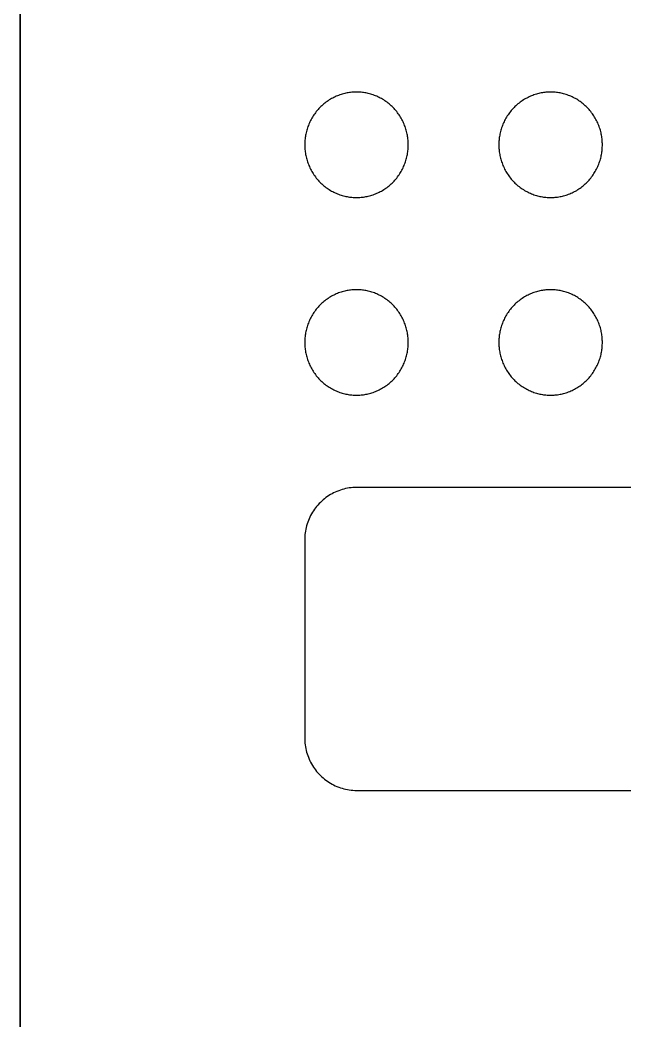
# Model space of a CAD drawing. Header units: millimetres. Extents: x 0 to 4030, y -54 to 2762.
# Drawn here: x 1704.7 to 1744, y 524.2 to 589.1 of the extents above; entities that cross this region are included whole.
import ezdxf

# ---------------------------------------------------------------- set-up
doc = ezdxf.new("R2010")
doc.units = ezdxf.units.MM
doc.header["$MEASUREMENT"] = 0
doc.layers.add('Utwórz2D linie widoczne', color=7, linetype='Continuous', true_color=0x000000)

msp = doc.modelspace()

# ---------------------------------------------------------------- linework, layer by layer
at = {"layer": 'Utwórz2D linie widoczne'}
for p, q in [((1704.725, 435.178), (1704.725, 653.261)), ((1704.708, 651.72), (1704.725, 436.72)), ((1724.996, 584.055), (1724.921, 584.014)), ((1725.072, 584.094), (1724.996, 584.055)), ((1725.148, 584.13), (1725.072, 584.094)), ((1725.225, 584.165), (1725.148, 584.13)), ((1725.302, 584.197), (1725.225, 584.165)), ((1725.38, 584.227), (1725.302, 584.197)), ((1725.458, 584.255), (1725.38, 584.227)), ((1725.536, 584.281), (1725.458, 584.255)), ((1725.614, 584.305), (1725.536, 584.281)), ((1725.693, 584.327), (1725.614, 584.305)), ((1725.771, 584.346), (1725.693, 584.327)), ((1725.849, 584.364), (1725.771, 584.346)), ((1725.927, 584.38), (1725.849, 584.364)), ((1726.005, 584.393), (1725.927, 584.38)), ((1726.083, 584.405), (1726.005, 584.393)), ((1726.16, 584.415), (1726.083, 584.405)), ((1726.237, 584.423), (1726.16, 584.415)), ((1726.313, 584.429), (1726.237, 584.423)), ((1726.389, 584.433), (1726.313, 584.429)), ((1726.464, 584.436), (1726.389, 584.433)), ((1726.538, 584.437), (1726.464, 584.436)), ((1726.613, 584.436), (1726.538, 584.437)), ((1726.688, 584.433), (1726.613, 584.436)), ((1726.764, 584.429), (1726.688, 584.433)), ((1726.84, 584.423), (1726.764, 584.429)), ((1726.917, 584.415), (1726.84, 584.423)), ((1726.994, 584.405), (1726.917, 584.415)), ((1727.072, 584.393), (1726.994, 584.405)), ((1727.149, 584.38), (1727.072, 584.393)), ((1727.227, 584.364), (1727.149, 584.38)), ((1727.306, 584.346), (1727.227, 584.364)), ((1727.384, 584.327), (1727.306, 584.346)), ((1727.462, 584.305), (1727.384, 584.327)), ((1727.541, 584.281), (1727.462, 584.305)), ((1727.619, 584.255), (1727.541, 584.281)), ((1727.697, 584.227), (1727.619, 584.255)), ((1727.774, 584.197), (1727.697, 584.227)), ((1727.852, 584.165), (1727.774, 584.197)), ((1727.929, 584.13), (1727.852, 584.165)), ((1728.005, 584.094), (1727.929, 584.13)), ((1728.081, 584.055), (1728.005, 584.094)), ((1728.156, 584.014), (1728.081, 584.055)), ((1737.589, 584.055), (1737.514, 584.014)), ((1737.665, 584.094), (1737.589, 584.055)), ((1737.741, 584.13), (1737.665, 584.094)), ((1737.818, 584.165), (1737.741, 584.13)), ((1737.895, 584.197), (1737.818, 584.165)), ((1737.973, 584.227), (1737.895, 584.197)), ((1738.051, 584.255), (1737.973, 584.227)), ((1738.129, 584.281), (1738.051, 584.255)), ((1738.207, 584.305), (1738.129, 584.281)), ((1738.286, 584.327), (1738.207, 584.305)), ((1738.364, 584.346), (1738.286, 584.327)), ((1738.442, 584.364), (1738.364, 584.346)), ((1738.52, 584.38), (1738.442, 584.364)), ((1738.598, 584.393), (1738.52, 584.38)), ((1738.676, 584.405), (1738.598, 584.393)), ((1738.753, 584.415), (1738.676, 584.405)), ((1738.83, 584.423), (1738.753, 584.415)), ((1738.906, 584.429), (1738.83, 584.423)), ((1738.982, 584.433), (1738.906, 584.429)), ((1739.057, 584.436), (1738.982, 584.433)), ((1739.131, 584.437), (1739.057, 584.436)), ((1739.206, 584.436), (1739.131, 584.437)), ((1739.281, 584.433), (1739.206, 584.436)), ((1739.357, 584.429), (1739.281, 584.433)), ((1739.433, 584.423), (1739.357, 584.429)), ((1739.51, 584.415), (1739.433, 584.423)), ((1739.587, 584.405), (1739.51, 584.415)), ((1739.665, 584.393), (1739.587, 584.405)), ((1739.742, 584.38), (1739.665, 584.393)), ((1739.821, 584.364), (1739.742, 584.38)), ((1739.899, 584.346), (1739.821, 584.364)), ((1739.977, 584.327), (1739.899, 584.346)), ((1740.055, 584.305), (1739.977, 584.327)), ((1740.134, 584.281), (1740.055, 584.305)), ((1740.212, 584.255), (1740.134, 584.281)), ((1740.29, 584.227), (1740.212, 584.255)), ((1740.368, 584.197), (1740.29, 584.227)), ((1740.445, 584.165), (1740.368, 584.197)), ((1740.522, 584.13), (1740.445, 584.165)), ((1740.598, 584.094), (1740.522, 584.13)), ((1740.674, 584.055), (1740.598, 584.094)), ((1740.749, 584.014), (1740.674, 584.055)), ((1724.103, 583.373), (1724.044, 583.308)), ((1724.164, 583.436), (1724.103, 583.373)), ((1724.226, 583.498), (1724.164, 583.436)), ((1724.29, 583.558), (1724.226, 583.498)), ((1724.355, 583.616), (1724.29, 583.558)), ((1724.422, 583.673), (1724.355, 583.616)), ((1724.49, 583.727), (1724.422, 583.673)), ((1724.559, 583.78), (1724.49, 583.727)), ((1724.629, 583.831), (1724.559, 583.78)), ((1724.701, 583.88), (1724.629, 583.831)), ((1724.773, 583.927), (1724.701, 583.88)), ((1724.847, 583.972), (1724.773, 583.927)), ((1724.921, 584.014), (1724.847, 583.972)), ((1728.23, 583.972), (1728.156, 584.014)), ((1728.303, 583.927), (1728.23, 583.972)), ((1728.376, 583.88), (1728.303, 583.927)), ((1728.447, 583.831), (1728.376, 583.88)), ((1728.518, 583.78), (1728.447, 583.831)), ((1728.587, 583.727), (1728.518, 583.78)), ((1728.655, 583.673), (1728.587, 583.727)), ((1728.722, 583.616), (1728.655, 583.673)), ((1728.787, 583.558), (1728.722, 583.616)), ((1728.851, 583.498), (1728.787, 583.558)), ((1728.913, 583.436), (1728.851, 583.498)), ((1728.974, 583.373), (1728.913, 583.436)), ((1729.033, 583.308), (1728.974, 583.373)), ((1736.696, 583.373), (1736.637, 583.308)), ((1736.757, 583.436), (1736.696, 583.373)), ((1736.819, 583.498), (1736.757, 583.436)), ((1736.883, 583.558), (1736.819, 583.498)), ((1736.948, 583.616), (1736.883, 583.558)), ((1737.015, 583.673), (1736.948, 583.616)), ((1737.083, 583.727), (1737.015, 583.673)), ((1737.152, 583.78), (1737.083, 583.727)), ((1737.222, 583.831), (1737.152, 583.78)), ((1737.294, 583.88), (1737.222, 583.831)), ((1737.366, 583.927), (1737.294, 583.88)), ((1737.44, 583.972), (1737.366, 583.927)), ((1737.514, 584.014), (1737.44, 583.972)), ((1740.823, 583.972), (1740.749, 584.014)), ((1740.897, 583.927), (1740.823, 583.972)), ((1740.969, 583.88), (1740.897, 583.927)), ((1741.04, 583.831), (1740.969, 583.88)), ((1741.111, 583.78), (1741.04, 583.831)), ((1741.18, 583.727), (1741.111, 583.78)), ((1741.248, 583.673), (1741.18, 583.727)), ((1741.315, 583.616), (1741.248, 583.673)), ((1741.38, 583.558), (1741.315, 583.616)), ((1741.444, 583.498), (1741.38, 583.558)), ((1741.506, 583.436), (1741.444, 583.498)), ((1741.567, 583.373), (1741.506, 583.436)), ((1741.626, 583.308), (1741.567, 583.373)), ((1723.637, 582.741), (1723.595, 582.666)), ((1723.681, 582.816), (1723.637, 582.741)), ((1723.728, 582.89), (1723.681, 582.816)), ((1723.776, 582.962), (1723.728, 582.89)), ((1723.826, 583.034), (1723.776, 582.962)), ((1723.877, 583.104), (1723.826, 583.034)), ((1723.931, 583.174), (1723.877, 583.104)), ((1723.987, 583.241), (1723.931, 583.174)), ((1724.044, 583.308), (1723.987, 583.241)), ((1729.09, 583.241), (1729.033, 583.308)), ((1729.145, 583.174), (1729.09, 583.241)), ((1729.199, 583.104), (1729.145, 583.174)), ((1729.251, 583.034), (1729.199, 583.104)), ((1729.301, 582.962), (1729.251, 583.034)), ((1729.349, 582.89), (1729.301, 582.962)), ((1729.395, 582.816), (1729.349, 582.89)), ((1729.439, 582.741), (1729.395, 582.816)), ((1729.481, 582.666), (1729.439, 582.741)), ((1736.23, 582.741), (1736.188, 582.666)), ((1736.275, 582.816), (1736.23, 582.741)), ((1736.321, 582.89), (1736.275, 582.816)), ((1736.369, 582.962), (1736.321, 582.89)), ((1736.419, 583.034), (1736.369, 582.962)), ((1736.471, 583.104), (1736.419, 583.034)), ((1736.524, 583.174), (1736.471, 583.104)), ((1736.58, 583.241), (1736.524, 583.174)), ((1736.637, 583.308), (1736.58, 583.241)), ((1741.683, 583.241), (1741.626, 583.308)), ((1741.738, 583.174), (1741.683, 583.241)), ((1741.792, 583.104), (1741.738, 583.174)), ((1741.844, 583.034), (1741.792, 583.104)), ((1741.894, 582.962), (1741.844, 583.034)), ((1741.942, 582.89), (1741.894, 582.962)), ((1741.988, 582.816), (1741.942, 582.89)), ((1742.032, 582.741), (1741.988, 582.816)), ((1742.074, 582.666), (1742.032, 582.741)), ((1723.359, 582.119), (1723.333, 582.04)), ((1723.386, 582.199), (1723.359, 582.119)), ((1723.416, 582.278), (1723.386, 582.199)), ((1723.448, 582.356), (1723.416, 582.278)), ((1723.481, 582.435), (1723.448, 582.356)), ((1723.517, 582.512), (1723.481, 582.435)), ((1723.555, 582.589), (1723.517, 582.512)), ((1723.595, 582.666), (1723.555, 582.589)), ((1729.521, 582.589), (1729.481, 582.666)), ((1729.559, 582.512), (1729.521, 582.589)), ((1729.595, 582.435), (1729.559, 582.512)), ((1729.629, 582.356), (1729.595, 582.435)), ((1729.661, 582.278), (1729.629, 582.356)), ((1729.69, 582.199), (1729.661, 582.278)), ((1729.718, 582.119), (1729.69, 582.199)), ((1729.743, 582.04), (1729.718, 582.119)), ((1735.952, 582.119), (1735.926, 582.04)), ((1735.979, 582.199), (1735.952, 582.119)), ((1736.009, 582.278), (1735.979, 582.199)), ((1736.041, 582.356), (1736.009, 582.278)), ((1736.075, 582.435), (1736.041, 582.356)), ((1736.11, 582.512), (1736.075, 582.435)), ((1736.148, 582.589), (1736.11, 582.512)), ((1736.188, 582.666), (1736.148, 582.589)), ((1742.114, 582.589), (1742.074, 582.666)), ((1742.152, 582.512), (1742.114, 582.589)), ((1742.188, 582.435), (1742.152, 582.512)), ((1742.222, 582.356), (1742.188, 582.435)), ((1742.254, 582.278), (1742.222, 582.356)), ((1742.283, 582.199), (1742.254, 582.278)), ((1742.311, 582.119), (1742.283, 582.199)), ((1742.336, 582.04), (1742.311, 582.119)), ((1723.211, 581.484), (1723.202, 581.405)), ((1723.223, 581.563), (1723.211, 581.484)), ((1723.236, 581.642), (1723.223, 581.563)), ((1723.252, 581.721), (1723.236, 581.642)), ((1723.269, 581.801), (1723.252, 581.721)), ((1723.288, 581.881), (1723.269, 581.801)), ((1723.31, 581.96), (1723.288, 581.881)), ((1723.333, 582.04), (1723.31, 581.96)), ((1729.767, 581.96), (1729.743, 582.04)), ((1729.788, 581.881), (1729.767, 581.96)), ((1729.808, 581.801), (1729.788, 581.881)), ((1729.825, 581.721), (1729.808, 581.801)), ((1729.84, 581.642), (1729.825, 581.721)), ((1729.854, 581.563), (1729.84, 581.642)), ((1729.865, 581.484), (1729.854, 581.563)), ((1729.875, 581.405), (1729.865, 581.484)), ((1735.804, 581.484), (1735.795, 581.405)), ((1735.816, 581.563), (1735.804, 581.484)), ((1735.829, 581.642), (1735.816, 581.563)), ((1735.845, 581.721), (1735.829, 581.642)), ((1735.862, 581.801), (1735.845, 581.721)), ((1735.881, 581.881), (1735.862, 581.801)), ((1735.903, 581.96), (1735.881, 581.881)), ((1735.926, 582.04), (1735.903, 581.96)), ((1742.36, 581.96), (1742.336, 582.04)), ((1742.381, 581.881), (1742.36, 581.96)), ((1742.401, 581.801), (1742.381, 581.881)), ((1742.418, 581.721), (1742.401, 581.801)), ((1742.433, 581.642), (1742.418, 581.721)), ((1742.447, 581.563), (1742.433, 581.642)), ((1742.458, 581.484), (1742.447, 581.563)), ((1742.468, 581.405), (1742.458, 581.484)), ((1723.181, 581.096), (1723.18, 581.02)), ((1723.18, 581.02), (1723.181, 580.944)), ((1723.183, 581.172), (1723.181, 581.096)), ((1723.181, 580.944), (1723.183, 580.868)), ((1723.188, 581.25), (1723.183, 581.172)), ((1723.183, 580.868), (1723.188, 580.791)), ((1723.194, 581.327), (1723.188, 581.25)), ((1723.188, 580.791), (1723.194, 580.713)), ((1723.202, 581.405), (1723.194, 581.327)), ((1729.883, 581.327), (1729.875, 581.405)), ((1729.889, 581.25), (1729.883, 581.327)), ((1729.883, 580.713), (1729.889, 580.791)), ((1729.893, 581.172), (1729.889, 581.25)), ((1729.889, 580.791), (1729.893, 580.868)), ((1729.896, 581.096), (1729.893, 581.172)), ((1729.893, 580.868), (1729.896, 580.944)), ((1729.896, 581.02), (1729.896, 581.096)), ((1729.896, 580.944), (1729.896, 581.02)), ((1735.774, 581.096), (1735.773, 581.02)), ((1735.773, 581.02), (1735.774, 580.944)), ((1735.777, 581.172), (1735.774, 581.096)), ((1735.774, 580.944), (1735.777, 580.868)), ((1735.781, 581.25), (1735.777, 581.172)), ((1735.777, 580.868), (1735.781, 580.791)), ((1735.787, 581.327), (1735.781, 581.25)), ((1735.781, 580.791), (1735.787, 580.713)), ((1735.795, 581.405), (1735.787, 581.327)), ((1742.476, 581.327), (1742.468, 581.405)), ((1742.482, 581.25), (1742.476, 581.327)), ((1742.476, 580.713), (1742.482, 580.791)), ((1742.486, 581.172), (1742.482, 581.25)), ((1742.482, 580.791), (1742.486, 580.868)), ((1742.489, 581.096), (1742.486, 581.172)), ((1742.486, 580.868), (1742.489, 580.944)), ((1742.49, 581.02), (1742.489, 581.096)), ((1742.489, 580.944), (1742.49, 581.02)), ((1723.194, 580.713), (1723.202, 580.635)), ((1723.202, 580.635), (1723.211, 580.557)), ((1723.211, 580.557), (1723.223, 580.478)), ((1723.223, 580.478), (1723.236, 580.398)), ((1723.236, 580.398), (1723.252, 580.319)), ((1723.252, 580.319), (1723.269, 580.239)), ((1723.269, 580.239), (1723.288, 580.16)), ((1723.288, 580.16), (1723.31, 580.08)), ((1729.767, 580.08), (1729.788, 580.16)), ((1729.788, 580.16), (1729.808, 580.239)), ((1729.808, 580.239), (1729.825, 580.319)), ((1729.825, 580.319), (1729.84, 580.398)), ((1729.84, 580.398), (1729.854, 580.478)), ((1729.854, 580.478), (1729.865, 580.557)), ((1729.865, 580.557), (1729.875, 580.635)), ((1729.875, 580.635), (1729.883, 580.713)), ((1735.787, 580.713), (1735.795, 580.635)), ((1735.795, 580.635), (1735.804, 580.557)), ((1735.804, 580.557), (1735.816, 580.478)), ((1735.816, 580.478), (1735.829, 580.398)), ((1735.829, 580.398), (1735.845, 580.319)), ((1735.845, 580.319), (1735.862, 580.239)), ((1735.862, 580.239), (1735.881, 580.16)), ((1735.881, 580.16), (1735.903, 580.08)), ((1742.36, 580.08), (1742.381, 580.16)), ((1742.381, 580.16), (1742.401, 580.239)), ((1742.401, 580.239), (1742.418, 580.319)), ((1742.418, 580.319), (1742.433, 580.398)), ((1742.433, 580.398), (1742.447, 580.478)), ((1742.447, 580.478), (1742.458, 580.557)), ((1742.458, 580.557), (1742.468, 580.635)), ((1742.468, 580.635), (1742.476, 580.713)), ((1723.31, 580.08), (1723.333, 580)), ((1723.333, 580), (1723.359, 579.921)), ((1723.359, 579.921), (1723.386, 579.842)), ((1723.386, 579.842), (1723.416, 579.763)), ((1723.416, 579.763), (1723.448, 579.684)), ((1723.448, 579.684), (1723.481, 579.606)), ((1723.481, 579.606), (1723.517, 579.528)), ((1723.517, 579.528), (1723.555, 579.451)), ((1729.521, 579.451), (1729.559, 579.528)), ((1729.559, 579.528), (1729.595, 579.606)), ((1729.595, 579.606), (1729.629, 579.684)), ((1729.629, 579.684), (1729.661, 579.763)), ((1729.661, 579.763), (1729.69, 579.842)), ((1729.69, 579.842), (1729.718, 579.921)), ((1729.718, 579.921), (1729.743, 580)), ((1729.743, 580), (1729.767, 580.08)), ((1735.903, 580.08), (1735.926, 580)), ((1735.926, 580), (1735.952, 579.921)), ((1735.952, 579.921), (1735.979, 579.842)), ((1735.979, 579.842), (1736.009, 579.763)), ((1736.009, 579.763), (1736.041, 579.684)), ((1736.041, 579.684), (1736.075, 579.606)), ((1736.075, 579.606), (1736.11, 579.528)), ((1736.11, 579.528), (1736.148, 579.451)), ((1742.114, 579.451), (1742.152, 579.528)), ((1742.152, 579.528), (1742.188, 579.606)), ((1742.188, 579.606), (1742.222, 579.684)), ((1742.222, 579.684), (1742.254, 579.763)), ((1742.254, 579.763), (1742.283, 579.842)), ((1742.283, 579.842), (1742.311, 579.921)), ((1742.311, 579.921), (1742.336, 580)), ((1742.336, 580), (1742.36, 580.08)), ((1723.555, 579.451), (1723.595, 579.375)), ((1723.595, 579.375), (1723.637, 579.299)), ((1723.637, 579.299), (1723.681, 579.224)), ((1723.681, 579.224), (1723.728, 579.151)), ((1723.728, 579.151), (1723.776, 579.078)), ((1723.776, 579.078), (1723.826, 579.006)), ((1723.826, 579.006), (1723.877, 578.936)), ((1723.877, 578.936), (1723.931, 578.867)), ((1723.931, 578.867), (1723.987, 578.799)), ((1729.09, 578.799), (1729.145, 578.867)), ((1729.145, 578.867), (1729.199, 578.936)), ((1729.199, 578.936), (1729.251, 579.006)), ((1729.251, 579.006), (1729.301, 579.078)), ((1729.301, 579.078), (1729.349, 579.151)), ((1729.349, 579.151), (1729.395, 579.224)), ((1729.395, 579.224), (1729.439, 579.299)), ((1729.439, 579.299), (1729.481, 579.375)), ((1729.481, 579.375), (1729.521, 579.451)), ((1736.148, 579.451), (1736.188, 579.375)), ((1736.188, 579.375), (1736.23, 579.299)), ((1736.23, 579.299), (1736.275, 579.224)), ((1736.275, 579.224), (1736.321, 579.151)), ((1736.321, 579.151), (1736.369, 579.078)), ((1736.369, 579.078), (1736.419, 579.006)), ((1736.419, 579.006), (1736.471, 578.936)), ((1736.471, 578.936), (1736.524, 578.867)), ((1736.524, 578.867), (1736.58, 578.799)), ((1741.683, 578.799), (1741.738, 578.867)), ((1741.738, 578.867), (1741.792, 578.936)), ((1741.792, 578.936), (1741.844, 579.006)), ((1741.844, 579.006), (1741.894, 579.078)), ((1741.894, 579.078), (1741.942, 579.151)), ((1741.942, 579.151), (1741.988, 579.224)), ((1741.988, 579.224), (1742.032, 579.299)), ((1742.032, 579.299), (1742.074, 579.375)), ((1742.074, 579.375), (1742.114, 579.451)), ((1723.987, 578.799), (1724.044, 578.732)), ((1724.044, 578.732), (1724.103, 578.668)), ((1724.103, 578.668), (1724.164, 578.604)), ((1724.164, 578.604), (1724.226, 578.543)), ((1724.226, 578.543), (1724.29, 578.482)), ((1724.29, 578.482), (1724.355, 578.424)), ((1724.355, 578.424), (1724.422, 578.368)), ((1724.422, 578.368), (1724.49, 578.313)), ((1724.49, 578.313), (1724.559, 578.26)), ((1724.559, 578.26), (1724.629, 578.209)), ((1724.629, 578.209), (1724.701, 578.16)), ((1728.376, 578.16), (1728.447, 578.209)), ((1728.447, 578.209), (1728.518, 578.26)), ((1728.518, 578.26), (1728.587, 578.313)), ((1728.587, 578.313), (1728.655, 578.368)), ((1728.655, 578.368), (1728.722, 578.424)), ((1728.722, 578.424), (1728.787, 578.482)), ((1728.787, 578.482), (1728.851, 578.543)), ((1728.851, 578.543), (1728.913, 578.604)), ((1728.913, 578.604), (1728.974, 578.668)), ((1728.974, 578.668), (1729.033, 578.732)), ((1729.033, 578.732), (1729.09, 578.799)), ((1736.58, 578.799), (1736.637, 578.732)), ((1736.637, 578.732), (1736.696, 578.668)), ((1736.696, 578.668), (1736.757, 578.604)), ((1736.757, 578.604), (1736.819, 578.543)), ((1736.819, 578.543), (1736.883, 578.482)), ((1736.883, 578.482), (1736.948, 578.424)), ((1736.948, 578.424), (1737.015, 578.368)), ((1737.015, 578.368), (1737.083, 578.313)), ((1737.083, 578.313), (1737.152, 578.26)), ((1737.152, 578.26), (1737.222, 578.209)), ((1737.222, 578.209), (1737.294, 578.16)), ((1740.969, 578.16), (1741.04, 578.209)), ((1741.04, 578.209), (1741.111, 578.26)), ((1741.111, 578.26), (1741.18, 578.313)), ((1741.18, 578.313), (1741.248, 578.368)), ((1741.248, 578.368), (1741.315, 578.424)), ((1741.315, 578.424), (1741.38, 578.482)), ((1741.38, 578.482), (1741.444, 578.543)), ((1741.444, 578.543), (1741.506, 578.604)), ((1741.506, 578.604), (1741.567, 578.668)), ((1741.567, 578.668), (1741.626, 578.732)), ((1741.626, 578.732), (1741.683, 578.799)), ((1724.701, 578.16), (1724.773, 578.114)), ((1724.773, 578.114), (1724.847, 578.069)), ((1724.847, 578.069), (1724.921, 578.026)), ((1724.921, 578.026), (1724.996, 577.985)), ((1724.996, 577.985), (1725.072, 577.947)), ((1725.072, 577.947), (1725.148, 577.91)), ((1725.148, 577.91), (1725.225, 577.876)), ((1725.225, 577.876), (1725.302, 577.843)), ((1725.302, 577.843), (1725.38, 577.813)), ((1725.38, 577.813), (1725.458, 577.785)), ((1725.458, 577.785), (1725.536, 577.759)), ((1725.536, 577.759), (1725.614, 577.735)), ((1725.614, 577.735), (1725.693, 577.714)), ((1725.693, 577.714), (1725.771, 577.694)), ((1725.771, 577.694), (1725.849, 577.676)), ((1725.849, 577.676), (1725.927, 577.661)), ((1725.927, 577.661), (1726.005, 577.647)), ((1726.005, 577.647), (1726.083, 577.635)), ((1726.083, 577.635), (1726.16, 577.625)), ((1726.16, 577.625), (1726.237, 577.617)), ((1726.237, 577.617), (1726.313, 577.611)), ((1726.313, 577.611), (1726.389, 577.607)), ((1726.389, 577.607), (1726.464, 577.604)), ((1726.464, 577.604), (1726.538, 577.604)), ((1726.538, 577.604), (1726.613, 577.604)), ((1726.613, 577.604), (1726.688, 577.607)), ((1726.688, 577.607), (1726.764, 577.611)), ((1726.764, 577.611), (1726.84, 577.617)), ((1726.84, 577.617), (1726.917, 577.625)), ((1726.917, 577.625), (1726.994, 577.635)), ((1726.994, 577.635), (1727.072, 577.647)), ((1727.072, 577.647), (1727.149, 577.661)), ((1727.149, 577.661), (1727.227, 577.676)), ((1727.227, 577.676), (1727.306, 577.694)), ((1727.306, 577.694), (1727.384, 577.714)), ((1727.384, 577.714), (1727.462, 577.735)), ((1727.462, 577.735), (1727.541, 577.759)), ((1727.541, 577.759), (1727.619, 577.785)), ((1727.619, 577.785), (1727.697, 577.813)), ((1727.697, 577.813), (1727.774, 577.843)), ((1727.774, 577.843), (1727.852, 577.876)), ((1727.852, 577.876), (1727.929, 577.91)), ((1727.929, 577.91), (1728.005, 577.947)), ((1728.005, 577.947), (1728.081, 577.985)), ((1728.081, 577.985), (1728.156, 578.026)), ((1728.156, 578.026), (1728.23, 578.069)), ((1728.23, 578.069), (1728.303, 578.114)), ((1728.303, 578.114), (1728.376, 578.16)), ((1737.294, 578.16), (1737.366, 578.114)), ((1737.366, 578.114), (1737.44, 578.069)), ((1737.44, 578.069), (1737.514, 578.026)), ((1737.514, 578.026), (1737.589, 577.985)), ((1737.589, 577.985), (1737.665, 577.947)), ((1737.665, 577.947), (1737.741, 577.91)), ((1737.741, 577.91), (1737.818, 577.876)), ((1737.818, 577.876), (1737.895, 577.843)), ((1737.895, 577.843), (1737.973, 577.813)), ((1737.973, 577.813), (1738.051, 577.785)), ((1738.051, 577.785), (1738.129, 577.759)), ((1738.129, 577.759), (1738.207, 577.735)), ((1738.207, 577.735), (1738.286, 577.714)), ((1738.286, 577.714), (1738.364, 577.694)), ((1738.364, 577.694), (1738.442, 577.676)), ((1738.442, 577.676), (1738.52, 577.661)), ((1738.52, 577.661), (1738.598, 577.647)), ((1738.598, 577.647), (1738.676, 577.635)), ((1738.676, 577.635), (1738.753, 577.625)), ((1738.753, 577.625), (1738.83, 577.617)), ((1738.83, 577.617), (1738.906, 577.611)), ((1738.906, 577.611), (1738.982, 577.607)), ((1738.982, 577.607), (1739.057, 577.604)), ((1739.057, 577.604), (1739.131, 577.604)), ((1739.131, 577.604), (1739.206, 577.604)), ((1739.206, 577.604), (1739.281, 577.607)), ((1739.281, 577.607), (1739.357, 577.611)), ((1739.357, 577.611), (1739.433, 577.617)), ((1739.433, 577.617), (1739.51, 577.625)), ((1739.51, 577.625), (1739.587, 577.635)), ((1739.587, 577.635), (1739.665, 577.647)), ((1739.665, 577.647), (1739.742, 577.661)), ((1739.742, 577.661), (1739.821, 577.676)), ((1739.821, 577.676), (1739.899, 577.694)), ((1739.899, 577.694), (1739.977, 577.714)), ((1739.977, 577.714), (1740.055, 577.735)), ((1740.055, 577.735), (1740.134, 577.759)), ((1740.134, 577.759), (1740.212, 577.785)), ((1740.212, 577.785), (1740.29, 577.813)), ((1740.29, 577.813), (1740.368, 577.843)), ((1740.368, 577.843), (1740.445, 577.876)), ((1740.445, 577.876), (1740.522, 577.91)), ((1740.522, 577.91), (1740.598, 577.947)), ((1740.598, 577.947), (1740.674, 577.985)), ((1740.674, 577.985), (1740.749, 578.026)), ((1740.749, 578.026), (1740.823, 578.069)), ((1740.823, 578.069), (1740.897, 578.114)), ((1740.897, 578.114), (1740.969, 578.16)), ((1724.701, 571.068), (1724.629, 571.019)), ((1724.773, 571.114), (1724.701, 571.068)), ((1724.847, 571.159), (1724.773, 571.114)), ((1724.921, 571.202), (1724.847, 571.159)), ((1724.996, 571.243), (1724.921, 571.202)), ((1725.072, 571.281), (1724.996, 571.243)), ((1725.148, 571.318), (1725.072, 571.281)), ((1725.225, 571.352), (1725.148, 571.318)), ((1725.302, 571.385), (1725.225, 571.352)), ((1725.38, 571.415), (1725.302, 571.385)), ((1725.458, 571.443), (1725.38, 571.415)), ((1725.536, 571.469), (1725.458, 571.443)), ((1725.614, 571.493), (1725.536, 571.469)), ((1725.693, 571.514), (1725.614, 571.493)), ((1725.771, 571.534), (1725.693, 571.514)), ((1725.849, 571.552), (1725.771, 571.534)), ((1725.927, 571.567), (1725.849, 571.552)), ((1726.005, 571.581), (1725.927, 571.567)), ((1726.083, 571.593), (1726.005, 571.581)), ((1726.16, 571.603), (1726.083, 571.593)), ((1726.237, 571.611), (1726.16, 571.603)), ((1726.313, 571.617), (1726.237, 571.611)), ((1726.389, 571.621), (1726.313, 571.617)), ((1726.464, 571.624), (1726.389, 571.621)), ((1726.538, 571.624), (1726.464, 571.624)), ((1726.613, 571.624), (1726.538, 571.624)), ((1726.688, 571.621), (1726.613, 571.624)), ((1726.764, 571.617), (1726.688, 571.621)), ((1726.84, 571.611), (1726.764, 571.617)), ((1726.917, 571.603), (1726.84, 571.611)), ((1726.994, 571.593), (1726.917, 571.603)), ((1727.072, 571.581), (1726.994, 571.593)), ((1727.149, 571.567), (1727.072, 571.581)), ((1727.227, 571.552), (1727.149, 571.567)), ((1727.306, 571.534), (1727.227, 571.552)), ((1727.384, 571.514), (1727.306, 571.534)), ((1727.462, 571.493), (1727.384, 571.514)), ((1727.541, 571.469), (1727.462, 571.493)), ((1727.619, 571.443), (1727.541, 571.469)), ((1727.697, 571.415), (1727.619, 571.443)), ((1727.774, 571.385), (1727.697, 571.415)), ((1727.852, 571.352), (1727.774, 571.385)), ((1727.929, 571.318), (1727.852, 571.352)), ((1728.005, 571.281), (1727.929, 571.318)), ((1728.081, 571.243), (1728.005, 571.281)), ((1728.156, 571.202), (1728.081, 571.243)), ((1728.23, 571.159), (1728.156, 571.202)), ((1728.303, 571.114), (1728.23, 571.159)), ((1728.376, 571.068), (1728.303, 571.114)), ((1728.447, 571.019), (1728.376, 571.068)), ((1737.294, 571.068), (1737.222, 571.019)), ((1737.366, 571.114), (1737.294, 571.068)), ((1737.44, 571.159), (1737.366, 571.114)), ((1737.514, 571.202), (1737.44, 571.159)), ((1737.589, 571.243), (1737.514, 571.202)), ((1737.665, 571.281), (1737.589, 571.243)), ((1737.741, 571.318), (1737.665, 571.281)), ((1737.818, 571.352), (1737.741, 571.318)), ((1737.895, 571.385), (1737.818, 571.352)), ((1737.973, 571.415), (1737.895, 571.385)), ((1738.051, 571.443), (1737.973, 571.415)), ((1738.129, 571.469), (1738.051, 571.443)), ((1738.207, 571.493), (1738.129, 571.469)), ((1738.286, 571.514), (1738.207, 571.493)), ((1738.364, 571.534), (1738.286, 571.514)), ((1738.442, 571.552), (1738.364, 571.534)), ((1738.52, 571.567), (1738.442, 571.552)), ((1738.598, 571.581), (1738.52, 571.567)), ((1738.676, 571.593), (1738.598, 571.581)), ((1738.753, 571.603), (1738.676, 571.593)), ((1738.83, 571.611), (1738.753, 571.603)), ((1738.906, 571.617), (1738.83, 571.611)), ((1738.982, 571.621), (1738.906, 571.617)), ((1739.057, 571.624), (1738.982, 571.621)), ((1739.131, 571.624), (1739.057, 571.624)), ((1739.206, 571.624), (1739.131, 571.624)), ((1739.281, 571.621), (1739.206, 571.624)), ((1739.357, 571.617), (1739.281, 571.621)), ((1739.433, 571.611), (1739.357, 571.617)), ((1739.51, 571.603), (1739.433, 571.611)), ((1739.587, 571.593), (1739.51, 571.603)), ((1739.665, 571.581), (1739.587, 571.593)), ((1739.742, 571.567), (1739.665, 571.581)), ((1739.821, 571.552), (1739.742, 571.567)), ((1739.899, 571.534), (1739.821, 571.552)), ((1739.977, 571.514), (1739.899, 571.534)), ((1740.055, 571.493), (1739.977, 571.514)), ((1740.134, 571.469), (1740.055, 571.493)), ((1740.212, 571.443), (1740.134, 571.469)), ((1740.29, 571.415), (1740.212, 571.443)), ((1740.368, 571.385), (1740.29, 571.415)), ((1740.445, 571.352), (1740.368, 571.385)), ((1740.522, 571.318), (1740.445, 571.352)), ((1740.598, 571.281), (1740.522, 571.318)), ((1740.674, 571.243), (1740.598, 571.281)), ((1740.749, 571.202), (1740.674, 571.243)), ((1740.823, 571.159), (1740.749, 571.202)), ((1740.897, 571.114), (1740.823, 571.159)), ((1740.969, 571.068), (1740.897, 571.114)), ((1741.04, 571.019), (1740.969, 571.068)), ((1723.987, 570.429), (1723.931, 570.361)), ((1724.044, 570.496), (1723.987, 570.429)), ((1724.103, 570.56), (1724.044, 570.496)), ((1724.164, 570.624), (1724.103, 570.56)), ((1724.226, 570.685), (1724.164, 570.624)), ((1724.29, 570.746), (1724.226, 570.685)), ((1724.355, 570.804), (1724.29, 570.746)), ((1724.422, 570.86), (1724.355, 570.804)), ((1724.49, 570.915), (1724.422, 570.86)), ((1724.559, 570.968), (1724.49, 570.915)), ((1724.629, 571.019), (1724.559, 570.968)), ((1728.518, 570.968), (1728.447, 571.019)), ((1728.587, 570.915), (1728.518, 570.968)), ((1728.655, 570.86), (1728.587, 570.915)), ((1728.722, 570.804), (1728.655, 570.86)), ((1728.787, 570.746), (1728.722, 570.804)), ((1728.851, 570.685), (1728.787, 570.746)), ((1728.913, 570.624), (1728.851, 570.685)), ((1728.974, 570.56), (1728.913, 570.624)), ((1729.033, 570.496), (1728.974, 570.56)), ((1729.09, 570.429), (1729.033, 570.496)), ((1729.145, 570.361), (1729.09, 570.429)), ((1736.58, 570.429), (1736.524, 570.361)), ((1736.637, 570.496), (1736.58, 570.429)), ((1736.696, 570.56), (1736.637, 570.496)), ((1736.757, 570.624), (1736.696, 570.56)), ((1736.819, 570.685), (1736.757, 570.624)), ((1736.883, 570.746), (1736.819, 570.685)), ((1736.948, 570.804), (1736.883, 570.746)), ((1737.015, 570.86), (1736.948, 570.804)), ((1737.083, 570.915), (1737.015, 570.86)), ((1737.152, 570.968), (1737.083, 570.915)), ((1737.222, 571.019), (1737.152, 570.968)), ((1741.111, 570.968), (1741.04, 571.019)), ((1741.18, 570.915), (1741.111, 570.968)), ((1741.248, 570.86), (1741.18, 570.915)), ((1741.315, 570.804), (1741.248, 570.86)), ((1741.38, 570.746), (1741.315, 570.804)), ((1741.444, 570.685), (1741.38, 570.746)), ((1741.506, 570.624), (1741.444, 570.685)), ((1741.567, 570.56), (1741.506, 570.624)), ((1741.626, 570.496), (1741.567, 570.56)), ((1741.683, 570.429), (1741.626, 570.496)), ((1741.738, 570.361), (1741.683, 570.429)), ((1723.555, 569.777), (1723.517, 569.7)), ((1723.595, 569.853), (1723.555, 569.777)), ((1723.637, 569.929), (1723.595, 569.853)), ((1723.681, 570.004), (1723.637, 569.929)), ((1723.728, 570.077), (1723.681, 570.004)), ((1723.776, 570.15), (1723.728, 570.077)), ((1723.826, 570.222), (1723.776, 570.15)), ((1723.877, 570.292), (1723.826, 570.222)), ((1723.931, 570.361), (1723.877, 570.292)), ((1729.199, 570.292), (1729.145, 570.361)), ((1729.251, 570.222), (1729.199, 570.292)), ((1729.301, 570.15), (1729.251, 570.222)), ((1729.349, 570.077), (1729.301, 570.15)), ((1729.395, 570.004), (1729.349, 570.077)), ((1729.439, 569.929), (1729.395, 570.004)), ((1729.481, 569.853), (1729.439, 569.929)), ((1729.521, 569.777), (1729.481, 569.853)), ((1729.559, 569.7), (1729.521, 569.777)), ((1736.148, 569.777), (1736.11, 569.7)), ((1736.188, 569.853), (1736.148, 569.777)), ((1736.23, 569.929), (1736.188, 569.853)), ((1736.275, 570.004), (1736.23, 569.929)), ((1736.321, 570.077), (1736.275, 570.004)), ((1736.369, 570.15), (1736.321, 570.077)), ((1736.419, 570.222), (1736.369, 570.15)), ((1736.471, 570.292), (1736.419, 570.222)), ((1736.524, 570.361), (1736.471, 570.292)), ((1741.792, 570.292), (1741.738, 570.361)), ((1741.844, 570.222), (1741.792, 570.292)), ((1741.894, 570.15), (1741.844, 570.222)), ((1741.942, 570.077), (1741.894, 570.15)), ((1741.988, 570.004), (1741.942, 570.077)), ((1742.032, 569.929), (1741.988, 570.004)), ((1742.074, 569.853), (1742.032, 569.929)), ((1742.114, 569.777), (1742.074, 569.853)), ((1742.152, 569.7), (1742.114, 569.777)), ((1723.31, 569.148), (1723.288, 569.068)), ((1723.333, 569.228), (1723.31, 569.148)), ((1723.359, 569.307), (1723.333, 569.228)), ((1723.386, 569.386), (1723.359, 569.307)), ((1723.416, 569.465), (1723.386, 569.386)), ((1723.448, 569.544), (1723.416, 569.465)), ((1723.481, 569.622), (1723.448, 569.544)), ((1723.517, 569.7), (1723.481, 569.622)), ((1729.595, 569.622), (1729.559, 569.7)), ((1729.629, 569.544), (1729.595, 569.622)), ((1729.661, 569.465), (1729.629, 569.544)), ((1729.69, 569.386), (1729.661, 569.465)), ((1729.718, 569.307), (1729.69, 569.386)), ((1729.743, 569.228), (1729.718, 569.307)), ((1729.767, 569.148), (1729.743, 569.228)), ((1729.788, 569.068), (1729.767, 569.148)), ((1735.903, 569.148), (1735.881, 569.068)), ((1735.926, 569.228), (1735.903, 569.148)), ((1735.952, 569.307), (1735.926, 569.228)), ((1735.979, 569.386), (1735.952, 569.307)), ((1736.009, 569.465), (1735.979, 569.386)), ((1736.041, 569.544), (1736.009, 569.465)), ((1736.075, 569.622), (1736.041, 569.544)), ((1736.11, 569.7), (1736.075, 569.622)), ((1742.188, 569.622), (1742.152, 569.7)), ((1742.222, 569.544), (1742.188, 569.622)), ((1742.254, 569.465), (1742.222, 569.544)), ((1742.283, 569.386), (1742.254, 569.465)), ((1742.311, 569.307), (1742.283, 569.386)), ((1742.336, 569.228), (1742.311, 569.307)), ((1742.36, 569.148), (1742.336, 569.228)), ((1742.381, 569.068), (1742.36, 569.148)), ((1723.194, 568.515), (1723.188, 568.437)), ((1723.202, 568.593), (1723.194, 568.515)), ((1723.211, 568.671), (1723.202, 568.593)), ((1723.223, 568.75), (1723.211, 568.671)), ((1723.236, 568.83), (1723.223, 568.75)), ((1723.252, 568.909), (1723.236, 568.83)), ((1723.269, 568.989), (1723.252, 568.909)), ((1723.288, 569.068), (1723.269, 568.989)), ((1729.808, 568.989), (1729.788, 569.068)), ((1729.825, 568.909), (1729.808, 568.989)), ((1729.84, 568.83), (1729.825, 568.909)), ((1729.854, 568.75), (1729.84, 568.83)), ((1729.865, 568.671), (1729.854, 568.75)), ((1729.875, 568.593), (1729.865, 568.671)), ((1729.883, 568.515), (1729.875, 568.593)), ((1729.889, 568.437), (1729.883, 568.515)), ((1735.787, 568.515), (1735.781, 568.437)), ((1735.795, 568.593), (1735.787, 568.515)), ((1735.804, 568.671), (1735.795, 568.593)), ((1735.816, 568.75), (1735.804, 568.671)), ((1735.829, 568.83), (1735.816, 568.75)), ((1735.845, 568.909), (1735.829, 568.83)), ((1735.862, 568.989), (1735.845, 568.909)), ((1735.881, 569.068), (1735.862, 568.989)), ((1742.401, 568.989), (1742.381, 569.068)), ((1742.418, 568.909), (1742.401, 568.989)), ((1742.433, 568.83), (1742.418, 568.909)), ((1742.447, 568.75), (1742.433, 568.83)), ((1742.458, 568.671), (1742.447, 568.75)), ((1742.468, 568.593), (1742.458, 568.671)), ((1742.476, 568.515), (1742.468, 568.593)), ((1742.482, 568.437), (1742.476, 568.515)), ((1723.181, 568.284), (1723.18, 568.208)), ((1723.18, 568.208), (1723.181, 568.132)), ((1723.183, 568.36), (1723.181, 568.284)), ((1723.181, 568.132), (1723.183, 568.056)), ((1723.188, 568.437), (1723.183, 568.36)), ((1723.183, 568.056), (1723.188, 567.978)), ((1723.188, 567.978), (1723.194, 567.901)), ((1723.194, 567.901), (1723.202, 567.823)), ((1723.202, 567.823), (1723.211, 567.744)), ((1729.865, 567.744), (1729.875, 567.823)), ((1729.875, 567.823), (1729.883, 567.901)), ((1729.883, 567.901), (1729.889, 567.978)), ((1729.893, 568.36), (1729.889, 568.437)), ((1729.889, 567.978), (1729.893, 568.056)), ((1729.896, 568.284), (1729.893, 568.36)), ((1729.893, 568.056), (1729.896, 568.132)), ((1729.896, 568.208), (1729.896, 568.284)), ((1729.896, 568.132), (1729.896, 568.208)), ((1735.774, 568.284), (1735.773, 568.208)), ((1735.773, 568.208), (1735.774, 568.132)), ((1735.777, 568.36), (1735.774, 568.284)), ((1735.774, 568.132), (1735.777, 568.056)), ((1735.781, 568.437), (1735.777, 568.36)), ((1735.777, 568.056), (1735.781, 567.978)), ((1735.781, 567.978), (1735.787, 567.901)), ((1735.787, 567.901), (1735.795, 567.823)), ((1735.795, 567.823), (1735.804, 567.744)), ((1742.458, 567.744), (1742.468, 567.823)), ((1742.468, 567.823), (1742.476, 567.901)), ((1742.476, 567.901), (1742.482, 567.978)), ((1742.486, 568.36), (1742.482, 568.437)), ((1742.482, 567.978), (1742.486, 568.056)), ((1742.489, 568.284), (1742.486, 568.36)), ((1742.486, 568.056), (1742.489, 568.132)), ((1742.49, 568.208), (1742.489, 568.284)), ((1742.489, 568.132), (1742.49, 568.208)), ((1723.211, 567.744), (1723.223, 567.665)), ((1723.223, 567.665), (1723.236, 567.586)), ((1723.236, 567.586), (1723.252, 567.507)), ((1723.252, 567.507), (1723.269, 567.427)), ((1723.269, 567.427), (1723.288, 567.347)), ((1723.288, 567.347), (1723.31, 567.268)), ((1723.31, 567.268), (1723.333, 567.188)), ((1723.333, 567.188), (1723.359, 567.109)), ((1729.718, 567.109), (1729.743, 567.188)), ((1729.743, 567.188), (1729.767, 567.268)), ((1729.767, 567.268), (1729.788, 567.347)), ((1729.788, 567.347), (1729.808, 567.427)), ((1729.808, 567.427), (1729.825, 567.507)), ((1729.825, 567.507), (1729.84, 567.586)), ((1729.84, 567.586), (1729.854, 567.665)), ((1729.854, 567.665), (1729.865, 567.744)), ((1735.804, 567.744), (1735.816, 567.665)), ((1735.816, 567.665), (1735.829, 567.586)), ((1735.829, 567.586), (1735.845, 567.507)), ((1735.845, 567.507), (1735.862, 567.427)), ((1735.862, 567.427), (1735.881, 567.347)), ((1735.881, 567.347), (1735.903, 567.268)), ((1735.903, 567.268), (1735.926, 567.188)), ((1735.926, 567.188), (1735.952, 567.109)), ((1742.311, 567.109), (1742.336, 567.188)), ((1742.336, 567.188), (1742.36, 567.268)), ((1742.36, 567.268), (1742.381, 567.347)), ((1742.381, 567.347), (1742.401, 567.427)), ((1742.401, 567.427), (1742.418, 567.507)), ((1742.418, 567.507), (1742.433, 567.586)), ((1742.433, 567.586), (1742.447, 567.665)), ((1742.447, 567.665), (1742.458, 567.744)), ((1723.359, 567.109), (1723.386, 567.029)), ((1723.386, 567.029), (1723.416, 566.95)), ((1723.416, 566.95), (1723.448, 566.872)), ((1723.448, 566.872), (1723.481, 566.793)), ((1723.481, 566.793), (1723.517, 566.716)), ((1723.517, 566.716), (1723.555, 566.639)), ((1723.555, 566.639), (1723.595, 566.562)), ((1723.595, 566.562), (1723.637, 566.487)), ((1729.439, 566.487), (1729.481, 566.562)), ((1729.481, 566.562), (1729.521, 566.639)), ((1729.521, 566.639), (1729.559, 566.716)), ((1729.559, 566.716), (1729.595, 566.793)), ((1729.595, 566.793), (1729.629, 566.872)), ((1729.629, 566.872), (1729.661, 566.95)), ((1729.661, 566.95), (1729.69, 567.029)), ((1729.69, 567.029), (1729.718, 567.109)), ((1735.952, 567.109), (1735.979, 567.029)), ((1735.979, 567.029), (1736.009, 566.95)), ((1736.009, 566.95), (1736.041, 566.872)), ((1736.041, 566.872), (1736.075, 566.793)), ((1736.075, 566.793), (1736.11, 566.716)), ((1736.11, 566.716), (1736.148, 566.639)), ((1736.148, 566.639), (1736.188, 566.562)), ((1736.188, 566.562), (1736.23, 566.487)), ((1742.032, 566.487), (1742.074, 566.562)), ((1742.074, 566.562), (1742.114, 566.639)), ((1742.114, 566.639), (1742.152, 566.716)), ((1742.152, 566.716), (1742.188, 566.793)), ((1742.188, 566.793), (1742.222, 566.872)), ((1742.222, 566.872), (1742.254, 566.95)), ((1742.254, 566.95), (1742.283, 567.029)), ((1742.283, 567.029), (1742.311, 567.109)), ((1723.637, 566.487), (1723.681, 566.412)), ((1723.681, 566.412), (1723.728, 566.338)), ((1723.728, 566.338), (1723.776, 566.266)), ((1723.776, 566.266), (1723.826, 566.194)), ((1723.826, 566.194), (1723.877, 566.124)), ((1723.877, 566.124), (1723.931, 566.054)), ((1723.931, 566.054), (1723.987, 565.987)), ((1723.987, 565.987), (1724.044, 565.92)), ((1724.044, 565.92), (1724.103, 565.855)), ((1724.103, 565.855), (1724.164, 565.792)), ((1728.913, 565.792), (1728.974, 565.855)), ((1728.974, 565.855), (1729.033, 565.92)), ((1729.033, 565.92), (1729.09, 565.987)), ((1729.09, 565.987), (1729.145, 566.054)), ((1729.145, 566.054), (1729.199, 566.124)), ((1729.199, 566.124), (1729.251, 566.194)), ((1729.251, 566.194), (1729.301, 566.266)), ((1729.301, 566.266), (1729.349, 566.338)), ((1729.349, 566.338), (1729.395, 566.412)), ((1729.395, 566.412), (1729.439, 566.487)), ((1736.23, 566.487), (1736.275, 566.412)), ((1736.275, 566.412), (1736.321, 566.338)), ((1736.321, 566.338), (1736.369, 566.266)), ((1736.369, 566.266), (1736.419, 566.194)), ((1736.419, 566.194), (1736.471, 566.124)), ((1736.471, 566.124), (1736.524, 566.054)), ((1736.524, 566.054), (1736.58, 565.987)), ((1736.58, 565.987), (1736.637, 565.92)), ((1736.637, 565.92), (1736.696, 565.855)), ((1736.696, 565.855), (1736.757, 565.792)), ((1741.506, 565.792), (1741.567, 565.855)), ((1741.567, 565.855), (1741.626, 565.92)), ((1741.626, 565.92), (1741.683, 565.987)), ((1741.683, 565.987), (1741.738, 566.054)), ((1741.738, 566.054), (1741.792, 566.124)), ((1741.792, 566.124), (1741.844, 566.194)), ((1741.844, 566.194), (1741.894, 566.266)), ((1741.894, 566.266), (1741.942, 566.338)), ((1741.942, 566.338), (1741.988, 566.412)), ((1741.988, 566.412), (1742.032, 566.487)), ((1724.164, 565.792), (1724.226, 565.73)), ((1724.226, 565.73), (1724.29, 565.67)), ((1724.29, 565.67), (1724.355, 565.612)), ((1724.355, 565.612), (1724.422, 565.555)), ((1724.422, 565.555), (1724.49, 565.501)), ((1724.49, 565.501), (1724.559, 565.448)), ((1724.559, 565.448), (1724.629, 565.397)), ((1724.629, 565.397), (1724.701, 565.348)), ((1724.701, 565.348), (1724.773, 565.301)), ((1724.773, 565.301), (1724.847, 565.256)), ((1724.847, 565.256), (1724.921, 565.214)), ((1724.921, 565.214), (1724.996, 565.173)), ((1728.081, 565.173), (1728.156, 565.214)), ((1728.156, 565.214), (1728.23, 565.256)), ((1728.23, 565.256), (1728.303, 565.301)), ((1728.303, 565.301), (1728.376, 565.348)), ((1728.376, 565.348), (1728.447, 565.397)), ((1728.447, 565.397), (1728.518, 565.448)), ((1728.518, 565.448), (1728.587, 565.501)), ((1728.587, 565.501), (1728.655, 565.555)), ((1728.655, 565.555), (1728.722, 565.612)), ((1728.722, 565.612), (1728.787, 565.67)), ((1728.787, 565.67), (1728.851, 565.73)), ((1728.851, 565.73), (1728.913, 565.792)), ((1736.757, 565.792), (1736.819, 565.73)), ((1736.819, 565.73), (1736.883, 565.67)), ((1736.883, 565.67), (1736.948, 565.612)), ((1736.948, 565.612), (1737.015, 565.555)), ((1737.015, 565.555), (1737.083, 565.501)), ((1737.083, 565.501), (1737.152, 565.448)), ((1737.152, 565.448), (1737.222, 565.397)), ((1737.222, 565.397), (1737.294, 565.348)), ((1737.294, 565.348), (1737.366, 565.301)), ((1737.366, 565.301), (1737.44, 565.256)), ((1737.44, 565.256), (1737.514, 565.214)), ((1737.514, 565.214), (1737.589, 565.173)), ((1740.674, 565.173), (1740.749, 565.214)), ((1740.749, 565.214), (1740.823, 565.256)), ((1740.823, 565.256), (1740.897, 565.301)), ((1740.897, 565.301), (1740.969, 565.348)), ((1740.969, 565.348), (1741.04, 565.397)), ((1741.04, 565.397), (1741.111, 565.448)), ((1741.111, 565.448), (1741.18, 565.501)), ((1741.18, 565.501), (1741.248, 565.555)), ((1741.248, 565.555), (1741.315, 565.612)), ((1741.315, 565.612), (1741.38, 565.67)), ((1741.38, 565.67), (1741.444, 565.73)), ((1741.444, 565.73), (1741.506, 565.792)), ((1724.996, 565.173), (1725.072, 565.134)), ((1725.072, 565.134), (1725.148, 565.098)), ((1725.148, 565.098), (1725.225, 565.063)), ((1725.225, 565.063), (1725.302, 565.031)), ((1725.302, 565.031), (1725.38, 565.001)), ((1725.38, 565.001), (1725.458, 564.973)), ((1725.458, 564.973), (1725.536, 564.947)), ((1725.536, 564.947), (1725.614, 564.923)), ((1725.614, 564.923), (1725.693, 564.901)), ((1725.693, 564.901), (1725.771, 564.882)), ((1725.771, 564.882), (1725.849, 564.864)), ((1725.849, 564.864), (1725.927, 564.848)), ((1725.927, 564.848), (1726.005, 564.835)), ((1726.005, 564.835), (1726.083, 564.823)), ((1726.083, 564.823), (1726.16, 564.813)), ((1726.16, 564.813), (1726.237, 564.805)), ((1726.237, 564.805), (1726.313, 564.799)), ((1726.313, 564.799), (1726.389, 564.795)), ((1726.389, 564.795), (1726.464, 564.792)), ((1726.464, 564.792), (1726.538, 564.791)), ((1726.538, 564.791), (1726.613, 564.792)), ((1726.613, 564.792), (1726.688, 564.795)), ((1726.688, 564.795), (1726.764, 564.799)), ((1726.764, 564.799), (1726.84, 564.805)), ((1726.84, 564.805), (1726.917, 564.813)), ((1726.917, 564.813), (1726.994, 564.823)), ((1726.994, 564.823), (1727.072, 564.835)), ((1727.072, 564.835), (1727.149, 564.848)), ((1727.149, 564.848), (1727.227, 564.864)), ((1727.227, 564.864), (1727.306, 564.882)), ((1727.306, 564.882), (1727.384, 564.901)), ((1727.384, 564.901), (1727.462, 564.923)), ((1727.462, 564.923), (1727.541, 564.947)), ((1727.541, 564.947), (1727.619, 564.973)), ((1727.619, 564.973), (1727.697, 565.001)), ((1727.697, 565.001), (1727.774, 565.031)), ((1727.774, 565.031), (1727.852, 565.063)), ((1727.852, 565.063), (1727.929, 565.098)), ((1727.929, 565.098), (1728.005, 565.134)), ((1728.005, 565.134), (1728.081, 565.173)), ((1737.589, 565.173), (1737.665, 565.134)), ((1737.665, 565.134), (1737.741, 565.098)), ((1737.741, 565.098), (1737.818, 565.063)), ((1737.818, 565.063), (1737.895, 565.031)), ((1737.895, 565.031), (1737.973, 565.001)), ((1737.973, 565.001), (1738.051, 564.973)), ((1738.051, 564.973), (1738.129, 564.947)), ((1738.129, 564.947), (1738.207, 564.923)), ((1738.207, 564.923), (1738.286, 564.901)), ((1738.286, 564.901), (1738.364, 564.882)), ((1738.364, 564.882), (1738.442, 564.864)), ((1738.442, 564.864), (1738.52, 564.848)), ((1738.52, 564.848), (1738.598, 564.835)), ((1738.598, 564.835), (1738.676, 564.823)), ((1738.676, 564.823), (1738.753, 564.813)), ((1738.753, 564.813), (1738.83, 564.805)), ((1738.83, 564.805), (1738.906, 564.799)), ((1738.906, 564.799), (1738.982, 564.795)), ((1738.982, 564.795), (1739.057, 564.792)), ((1739.057, 564.792), (1739.131, 564.791)), ((1739.131, 564.791), (1739.206, 564.792)), ((1739.206, 564.792), (1739.281, 564.795)), ((1739.281, 564.795), (1739.357, 564.799)), ((1739.357, 564.799), (1739.433, 564.805)), ((1739.433, 564.805), (1739.51, 564.813)), ((1739.51, 564.813), (1739.587, 564.823)), ((1739.587, 564.823), (1739.665, 564.835)), ((1739.665, 564.835), (1739.742, 564.848)), ((1739.742, 564.848), (1739.821, 564.864)), ((1739.821, 564.864), (1739.899, 564.882)), ((1739.899, 564.882), (1739.977, 564.901)), ((1739.977, 564.901), (1740.055, 564.923)), ((1740.055, 564.923), (1740.134, 564.947)), ((1740.134, 564.947), (1740.212, 564.973)), ((1740.212, 564.973), (1740.29, 565.001)), ((1740.29, 565.001), (1740.368, 565.031)), ((1740.368, 565.031), (1740.445, 565.063)), ((1740.445, 565.063), (1740.522, 565.098)), ((1740.522, 565.098), (1740.598, 565.134)), ((1740.598, 565.134), (1740.674, 565.173)), ((1725.835, 558.732), (1725.72, 558.704)), ((1725.951, 558.756), (1725.835, 558.732)), ((1726.067, 558.775), (1725.951, 558.756)), ((1726.184, 558.791), (1726.067, 558.775)), ((1726.302, 558.802), (1726.184, 558.791)), ((1726.42, 558.809), (1726.302, 558.802)), ((1726.538, 558.812), (1726.42, 558.809)), ((1814.69, 558.812), (1726.538, 558.812)), ((1724.459, 558.076), (1724.368, 558.001)), ((1724.553, 558.148), (1724.459, 558.076)), ((1724.649, 558.217), (1724.553, 558.148)), ((1724.748, 558.282), (1724.649, 558.217)), ((1724.849, 558.344), (1724.748, 558.282)), ((1724.951, 558.402), (1724.849, 558.344)), ((1725.056, 558.456), (1724.951, 558.402)), ((1725.163, 558.507), (1725.056, 558.456)), ((1725.272, 558.555), (1725.163, 558.507)), ((1725.382, 558.598), (1725.272, 558.555)), ((1725.493, 558.637), (1725.382, 558.598)), ((1725.606, 558.673), (1725.493, 558.637)), ((1725.72, 558.704), (1725.606, 558.673)), ((1723.88, 557.487), (1723.81, 557.392)), ((1723.954, 557.58), (1723.88, 557.487)), ((1724.031, 557.67), (1723.954, 557.58)), ((1724.111, 557.757), (1724.031, 557.67)), ((1724.193, 557.841), (1724.111, 557.757)), ((1724.279, 557.922), (1724.193, 557.841)), ((1724.368, 558.001), (1724.279, 557.922)), ((1723.461, 556.776), (1723.416, 556.667)), ((1723.51, 556.883), (1723.461, 556.776)), ((1723.563, 556.989), (1723.51, 556.883)), ((1723.619, 557.093), (1723.563, 556.989)), ((1723.679, 557.195), (1723.619, 557.093)), ((1723.743, 557.295), (1723.679, 557.195)), ((1723.81, 557.392), (1723.743, 557.295)), ((1723.274, 556.216), (1723.248, 556.1)), ((1723.303, 556.33), (1723.274, 556.216)), ((1723.337, 556.444), (1723.303, 556.33)), ((1723.374, 556.556), (1723.337, 556.444)), ((1723.416, 556.667), (1723.374, 556.556)), ((1723.181, 555.514), (1723.18, 555.396)), ((1723.186, 555.632), (1723.181, 555.514)), ((1723.196, 555.75), (1723.186, 555.632)), ((1723.209, 555.867), (1723.196, 555.75)), ((1723.227, 555.984), (1723.209, 555.867)), ((1723.248, 556.1), (1723.227, 555.984)), ((1723.18, 555.396), (1723.18, 542.583)), ((1723.18, 542.583), (1723.181, 542.465)), ((1723.181, 542.465), (1723.186, 542.347)), ((1723.186, 542.347), (1723.196, 542.229)), ((1723.196, 542.229), (1723.209, 542.112)), ((1723.209, 542.112), (1723.227, 541.995)), ((1723.227, 541.995), (1723.248, 541.878)), ((1723.248, 541.878), (1723.274, 541.763)), ((1723.274, 541.763), (1723.303, 541.648)), ((1723.303, 541.648), (1723.337, 541.535)), ((1723.337, 541.535), (1723.374, 541.423)), ((1723.374, 541.423), (1723.416, 541.312)), ((1723.416, 541.312), (1723.461, 541.203)), ((1723.461, 541.203), (1723.51, 541.095)), ((1723.51, 541.095), (1723.563, 540.99)), ((1723.563, 540.99), (1723.619, 540.886)), ((1723.619, 540.886), (1723.679, 540.784)), ((1723.679, 540.784), (1723.743, 540.684)), ((1723.743, 540.684), (1723.81, 540.587)), ((1723.81, 540.587), (1723.88, 540.492)), ((1723.88, 540.492), (1723.954, 540.399)), ((1723.954, 540.399), (1724.031, 540.309)), ((1724.031, 540.309), (1724.111, 540.222)), ((1724.111, 540.222), (1724.193, 540.138)), ((1724.193, 540.138), (1724.279, 540.056)), ((1724.279, 540.056), (1724.368, 539.978)), ((1724.368, 539.978), (1724.459, 539.903)), ((1724.459, 539.903), (1724.553, 539.831)), ((1724.553, 539.831), (1724.649, 539.762)), ((1724.649, 539.762), (1724.748, 539.697)), ((1724.748, 539.697), (1724.849, 539.635)), ((1724.849, 539.635), (1724.951, 539.577)), ((1724.951, 539.577), (1725.056, 539.522)), ((1725.056, 539.522), (1725.163, 539.471)), ((1725.163, 539.471), (1725.272, 539.424)), ((1725.272, 539.424), (1725.382, 539.381)), ((1725.382, 539.381), (1725.493, 539.342)), ((1725.493, 539.342), (1725.606, 539.306)), ((1725.606, 539.306), (1725.72, 539.274)), ((1725.72, 539.274), (1725.835, 539.247)), ((1725.835, 539.247), (1725.951, 539.223)), ((1725.951, 539.223), (1726.067, 539.204)), ((1726.067, 539.204), (1726.184, 539.188)), ((1726.184, 539.188), (1726.302, 539.177)), ((1726.302, 539.177), (1726.42, 539.17)), ((1726.42, 539.17), (1726.538, 539.167)), ((1726.538, 539.167), (1814.69, 539.167))]:
    msp.add_line(p, q, dxfattribs=at)

doc.saveas('drawing.dxf')
